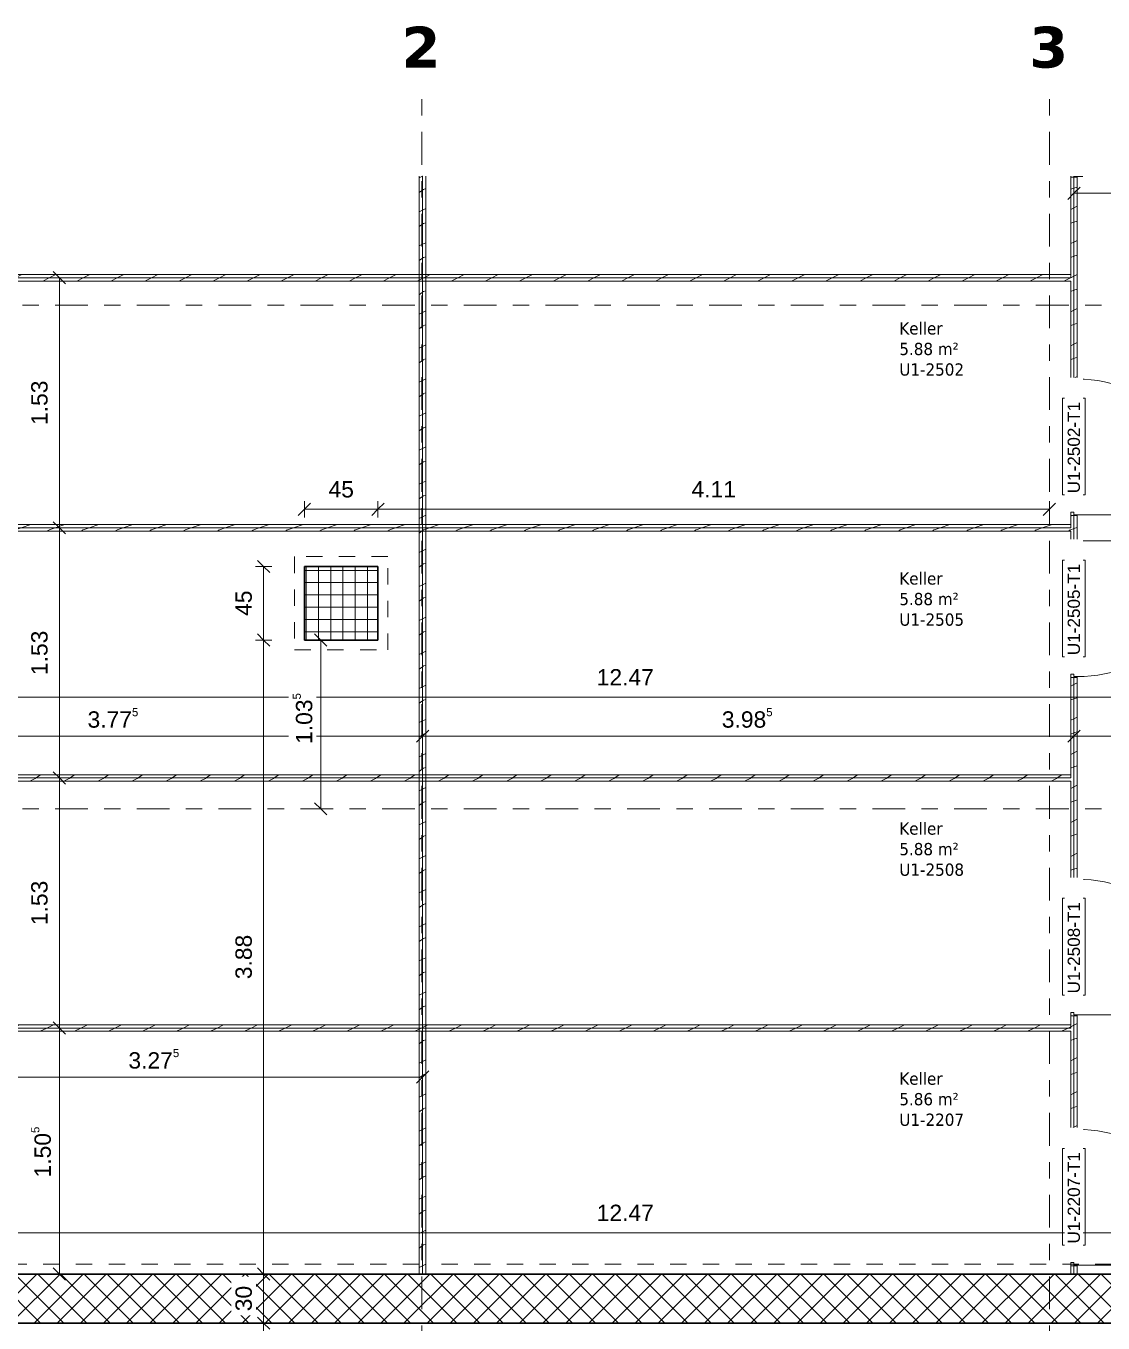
# Model space of a CAD drawing. Header units: metres. Extents: x -35.6 to 33, y -21.5 to 5.9.
# Drawn here: x -29.84 to -23.25, y -2.35 to 5.58 of the extents above; entities that cross this region are included whole.
import ezdxf

# ---------------------------------------------------------------- set-up
doc = ezdxf.new("R2010")
doc.units = ezdxf.units.M
doc.linetypes.add('_Rasterlinie_', pattern=[0.375, 0.2, -0.05, 0.075, -0.05])
doc.linetypes.add('Strichpunkt - Fein', pattern=[0.2, 0.1, -0.05, 0, -0.05])
for name, color, linetype, lineweight in [('A-____-____-DIMS', 7, 'Continuous', 5), ('A-____-____-DIMS-50', 7, 'Continuous', 5), ('A-AREA-____-IDEN', 7, 'Continuous', 5), ('A-DOOR-____-IDEN', 7, 'Continuous', 5), ('A-DOOR-____-OTLN', 7, 'Continuous', 9), ('A-DOOR-FRAM-MCUT', 7, 'Continuous', 9), ('A-DOOR-OPNG-OTLN', 7, 'Continuous', 9), ('A-FLOR-____-OVHD', 7, 'Strichpunkt - Fein', 9), ('A-WALL-____-MCUT', 7, 'Continuous', 35), ('A-WALL-____-PATT', 7, 'Continuous', 35), ('A-WALL-FNSH-MCUT', 7, 'Continuous', 35), ('S-COLS-____-MCUT', 7, 'Continuous', 35), ('S-COLS-____-OTLN', 7, 'Continuous', 9), ('S-GRID-____-OTLN', 7, 'Continuous', 5)]:
    doc.layers.add(name, color=color, linetype=linetype, lineweight=lineweight)
doc.layers.add('S-GRID-____-IDEN', color=7, linetype='Continuous', lineweight=9, true_color=0x5555aa)
doc.styles.add('Arial', font='arial.ttf', dxfattribs={"height": 0.1})
doc.styles.add('Arial_1', font='arial.ttf', dxfattribs={"height": 0.075})
doc.styles.add('Verdana_2', font='verdana.ttf', dxfattribs={"width": 0.9, "height": 0.075})
doc.styles.add('Verdana_B', font='verdana.ttf', dxfattribs={"height": 0.25})
doc.dimstyles.new('Arial_2_00mm_fein_1', dxfattribs={"dimscale": 0.3048, "dimtxt": 0.102026, "dimasz": 0.246063, "dimexe": 0.164042, "dimexo": 0.0625, "dimgap": 0.123031, "dimtad": 1, "dimrnd": 0.005, "dimzin": 0, "dimdsep": 46, "dimtxsty": 'Arial', "dimblk1": 'OBLIQUE', "dimblk2": 'OBLIQUE', "dimsah": 1, "dimcen": 0.09, "dimazin": 0, "dimtfac": 1, "dimtdec": 4, "dimtix": 1, "dimtmove": 0, "dimatfit": 3, "dimfxl": 0.164042, "dimfxlon": 1, "dimtvp": 1, "dimtfill": 1, "dimtolj": 1, "dimtzin": 0, "dimarcsym": 2})
doc.dimstyles.new('SUB_Rohbau_fein', dxfattribs={"dimscale": 0.3048, "dimtxt": 0.102026, "dimasz": 0.246063, "dimexe": 0.164042, "dimexo": 0.0625, "dimgap": 0.123031, "dimtad": 1, "dimdec": 1, "dimlfac": 100, "dimrnd": 0.5, "dimdsep": 46, "dimtxsty": 'Arial', "dimblk1": 'OBLIQUE', "dimblk2": 'OBLIQUE', "dimsah": 1, "dimcen": 0.09, "dimazin": 0, "dimtfac": 1, "dimtdec": 4, "dimtix": 1, "dimtmove": 0, "dimatfit": 3, "dimfxl": 0.164042, "dimfxlon": 1, "dimtvp": 1, "dimtfill": 1, "dimtolj": 1, "dimtzin": 0, "dimarcsym": 2})
doc.dimstyles.new('SUB_Rohbau_fein_1', dxfattribs={"dimscale": 0.3048, "dimtxt": 0.102026, "dimasz": 0.246063, "dimexe": 0.164042, "dimexo": 0.0625, "dimgap": 0.123031, "dimtad": 1, "dimrnd": 0.005, "dimzin": 0, "dimdsep": 46, "dimtxsty": 'Arial', "dimblk1": 'OBLIQUE', "dimblk2": 'OBLIQUE', "dimsah": 1, "dimcen": 0.09, "dimazin": 0, "dimtfac": 1, "dimtdec": 4, "dimtix": 1, "dimtmove": 0, "dimatfit": 3, "dimfxl": 0.164042, "dimfxlon": 1, "dimtvp": 1, "dimtfill": 1, "dimtolj": 1, "dimtzin": 0, "dimarcsym": 2})
doc.dimstyles.new('SUB_Rohbau_fein_2', dxfattribs={"dimscale": 0.3048, "dimtxt": 0.102026, "dimasz": 0.246063, "dimexe": 0.164042, "dimexo": 0.0625, "dimgap": 0.123031, "dimtad": 1, "dimrnd": 0.005, "dimzin": 0, "dimdsep": 46, "dimtxsty": 'Arial', "dimblk1": 'OBLIQUE', "dimblk2": 'OBLIQUE', "dimsah": 1, "dimcen": 0.09, "dimazin": 0, "dimtfac": 1, "dimtdec": 4, "dimtix": 1, "dimtmove": 2, "dimatfit": 3, "dimfxl": 0.164042, "dimfxlon": 1, "dimtvp": 1, "dimtfill": 1, "dimtolj": 1, "dimtzin": 0, "dimarcsym": 2})
pattern_1 = [(216.87, (0.0833, 0.20825), (0.624749256, 0.416501116), [0.10412, -0.93712]), (206.565, (0.20825, 0.14578), (-0.20825414, -0.2082493), [0.23283, -0.23283]), (198.435, (0.20825, 0.04165), (-0.41650024, -0.20824584), [0.13171, -0.52684])]

# ---------------------------------------------------------------- blocks, each defined once
blk = doc.blocks.new('TU DF 1 - Rahmenstock - stumpf einschlagend - 800x1900 Kellerabteil-V14--01_UG_OK_FFB_AF_ru')
at = {"layer": 'A-DOOR-FRAM-MCUT', "color": 253, "true_color": 0x999999}
for p, q in [((-0.42, 0.02), (-0.4128, 0.02)), ((-0.42, -0.02), (-0.42, 0.02)), ((-0.415, -0.02), (-0.42, -0.02)), ((-0.415, 0), (-0.415, -0.02)), ((-0.4128, 0), (-0.415, 0))]:
    blk.add_line(p, q, dxfattribs=at)
at = {"layer": 'A-DOOR-OPNG-OTLN', "color": 253, "true_color": 0x999999}
blk.add_arc((0.415, -0.02), 0.83, 180, 182.34577, dxfattribs=at)
blk = doc.blocks.new('TU DF 1 - Rahmenstock - stumpf einschlagend - 800x1900 Kellerabteil-V15--01_UG_OK_FFB_AF_ru')
at = {"layer": 'A-DOOR-FRAM-MCUT', "color": 253, "true_color": 0x999999}
for p, q in [((-0.415, 0.02), (-0.42, 0.02)), ((-0.42, 0.02), (-0.42, -0.02)), ((-0.415, 0), (-0.415, 0.02)), ((-0.4, 0), (-0.415, 0)), ((-0.4, -0.02), (-0.4, 0)), ((0.415, 0), (0.4, 0)), ((0.4, 0), (0.4, -0.02)), ((0.42, 0.02), (0.415, 0.02)), ((0.415, 0.02), (0.415, 0)), ((0.42, -0.02), (0.42, 0.02)), ((-0.42, -0.02), (-0.4, -0.02)), ((0.4, -0.02), (0.42, -0.02))]:
    blk.add_line(p, q, dxfattribs=at)
at = {"layer": 'A-DOOR-OPNG-OTLN', "color": 253, "true_color": 0x999999}
blk.add_line((0.415, 0.02), (0.415, 0.85), dxfattribs=at)
blk.add_arc((0.415, 0.02), 0.83, 90, 180, dxfattribs=at)
blk = doc.blocks.new('TU DF 1 - Rahmenstock - stumpf einschlagend - 800x1900 Kellerabteil-V16--01_UG_OK_FFB_AF_ru')
at = {"layer": 'A-DOOR-FRAM-MCUT', "color": 253, "true_color": 0x999999}
for p, q in [((-0.42, 0.02), (-0.4, 0.02)), ((-0.42, -0.02), (-0.42, 0.02)), ((-0.4, 0.02), (-0.4, 0)), ((0.4, 0.02), (0.42, 0.02)), ((0.4, 0), (0.4, 0.02)), ((0.42, 0.02), (0.42, -0.02)), ((-0.415, -0.02), (-0.42, -0.02)), ((-0.415, 0), (-0.415, -0.02)), ((-0.4, 0), (-0.415, 0)), ((0.415, 0), (0.4, 0)), ((0.415, -0.02), (0.415, 0)), ((0.42, -0.02), (0.415, -0.02))]:
    blk.add_line(p, q, dxfattribs=at)
at = {"layer": 'A-DOOR-OPNG-OTLN', "color": 253, "true_color": 0x999999}
blk.add_line((0.415, -0.02), (0.415, -0.85), dxfattribs=at)
blk.add_arc((0.415, -0.02), 0.83, 180, 270, dxfattribs=at)
blk = doc.blocks.new('DIMBLOCK35--01_UG_OK_FFB_AF_ru')
at = {"layer": 'A-____-____-DIMS-50'}
for p, q in [((-32.408, -1.8015), (-32.4455, -1.839)), ((-32.408, -1.8015), (-32.408, -1.7515)), ((-32.408, -1.8015), (-32.3705, -1.764)), ((-32.408, -1.8015), (-19.938, -1.8015)), ((-32.408, -1.8015), (-32.408, -1.8515)), ((-19.938, -1.8015), (-19.9755, -1.839)), ((-19.938, -1.8015), (-19.938, -1.7515)), ((-19.938, -1.8015), (-19.9005, -1.764)), ((-19.938, -1.8015), (-19.938, -1.8515))]:
    blk.add_line(p, q, dxfattribs=at)
at = {"layer": 'A-____-____-DIMS-50', "color": 0, "insert": (-26.3475, -1.6294), "char_height": 0.1, "width": 0.418697, "attachment_point": 1, "line_spacing_factor": 0.941778, "style": 'Arial', "bg_fill": 3, "box_fill_scale": 1.25, "bg_fill_color": 256, "bg_fill_true_color": 13158600, "bg_fill_transparency": 0}
blk.add_mtext('12.47', dxfattribs=at)
blk = doc.blocks.new('_Oblique')
at = {"color": 0, "linetype": 'ByBlock', "lineweight": -2}
blk.add_line((-0.5, -0.5), (0.5, 0.5), dxfattribs=at)
blk = doc.blocks.new('DIMBLOCK90--01_UG_OK_FFB_AF_ru')
at = {"layer": 'A-____-____-DIMS-50'}
for p, q in [((-28.3855, 2.2741), (-28.423, 2.3116)), ((-28.3855, 2.2741), (-28.4355, 2.2741)), ((-28.3855, 2.2741), (-28.3855, 1.8241)), ((-28.3855, 2.2741), (-28.348, 2.2366)), ((-28.3855, 2.2741), (-28.3355, 2.2741)), ((-28.3855, 1.8241), (-28.423, 1.8616)), ((-28.3855, 1.8241), (-28.4355, 1.8241)), ((-28.3855, 1.8241), (-28.348, 1.7866)), ((-28.3855, 1.8241), (-28.3355, 1.8241))]:
    blk.add_line(p, q, dxfattribs=at)
at = {"layer": 'A-____-____-DIMS-50', "color": 0, "insert": (-28.5575, 1.9715), "char_height": 0.1, "width": 0.186088, "attachment_point": 1, "rotation": 90, "line_spacing_factor": 0.941778, "style": 'Arial', "bg_fill": 3, "box_fill_scale": 1.25, "bg_fill_color": 256, "bg_fill_true_color": 13158600, "bg_fill_transparency": 0}
blk.add_mtext('45', dxfattribs=at)
blk = doc.blocks.new('DIMBLOCK91--01_UG_OK_FFB_AF_ru')
at = {"layer": 'A-____-____-DIMS-50'}
for p, q in [((-28.3855, 1.8241), (-28.423, 1.8616)), ((-28.3855, 1.8241), (-28.4355, 1.8241)), ((-28.3855, 1.8241), (-28.3855, -2.0534)), ((-28.3855, 1.8241), (-28.348, 1.7866)), ((-28.3855, 1.8241), (-28.3355, 1.8241)), ((-28.3855, -2.0534), (-28.4355, -2.0534)), ((-28.3855, -2.0534), (-28.423, -2.0159)), ((-28.3855, -2.0534), (-28.348, -2.0909)), ((-28.3855, -2.0534), (-28.3355, -2.0534))]:
    blk.add_line(p, q, dxfattribs=at)
at = {"layer": 'A-____-____-DIMS-50', "color": 0, "insert": (-28.5575, -0.2504), "char_height": 0.1, "width": 0.325653, "attachment_point": 1, "rotation": 90, "line_spacing_factor": 0.941778, "style": 'Arial', "bg_fill": 3, "box_fill_scale": 1.25, "bg_fill_color": 256, "bg_fill_true_color": 13158600, "bg_fill_transparency": 0}
blk.add_mtext('3.88', dxfattribs=at)
blk = doc.blocks.new('DIMBLOCK92--01_UG_OK_FFB_AF_ru')
at = {"layer": 'A-____-____-DIMS-50'}
for p, q in [((-28.3855, -2.0534), (-28.4355, -2.0534)), ((-28.3855, -2.0534), (-28.423, -2.0159)), ((-28.3855, -2.0534), (-28.3855, -2.354)), ((-28.3855, -2.0534), (-28.348, -2.0909)), ((-28.3855, -2.0534), (-28.3355, -2.0534)), ((-28.3855, -2.354), (-28.4355, -2.354)), ((-28.3855, -2.354), (-28.423, -2.3165)), ((-28.3855, -2.354), (-28.348, -2.3915)), ((-28.3855, -2.354), (-28.3355, -2.354))]:
    blk.add_line(p, q, dxfattribs=at)
at = {"layer": 'A-____-____-DIMS-50', "color": 0, "insert": (-28.5575, -2.2813), "char_height": 0.1, "width": 0.186088, "attachment_point": 1, "rotation": 90, "line_spacing_factor": 0.941778, "style": 'Arial', "bg_fill": 3, "box_fill_scale": 1.25, "bg_fill_color": 256, "bg_fill_true_color": 13158600, "bg_fill_transparency": 0}
blk.add_mtext('30', dxfattribs=at)
blk = doc.blocks.new('DIMBLOCK93--01_UG_OK_FFB_AF_ru')
at = {"layer": 'A-____-____-DIMS-50'}
for p, q in [((-32.408, 1.4742), (-32.408, 1.5242)), ((-32.408, 1.4742), (-32.3705, 1.5117)), ((-19.938, 1.4742), (-19.938, 1.5242)), ((-19.938, 1.4742), (-19.9005, 1.5117)), ((-32.408, 1.4742), (-32.4455, 1.4367)), ((-32.408, 1.4742), (-19.938, 1.4742)), ((-32.408, 1.4742), (-32.408, 1.4242)), ((-19.938, 1.4742), (-19.9755, 1.4367)), ((-19.938, 1.4742), (-19.938, 1.4242))]:
    blk.add_line(p, q, dxfattribs=at)
at = {"layer": 'A-____-____-DIMS-50', "color": 0, "insert": (-26.3475, 1.6463), "char_height": 0.1, "width": 0.418697, "attachment_point": 1, "line_spacing_factor": 0.941778, "style": 'Arial', "bg_fill": 3, "box_fill_scale": 1.25, "bg_fill_color": 256, "bg_fill_true_color": 13158600, "bg_fill_transparency": 0}
blk.add_mtext('12.47', dxfattribs=at)
blk = doc.blocks.new('DIMBLOCK298--01_UG_OK_FFB_AF_ru')
at = {"layer": 'A-____-____-DIMS-50'}
for p, q in [((-28.3855, -2.354), (-28.4355, -2.354)), ((-28.3855, -2.354), (-28.423, -2.3165)), ((-28.3855, -2.354), (-28.3855, -7.353)), ((-28.3855, -2.354), (-28.348, -2.3915)), ((-28.3855, -2.354), (-28.3355, -2.354)), ((-28.3855, -7.353), (-28.4355, -7.353)), ((-28.3855, -7.353), (-28.423, -7.3155)), ((-28.3855, -7.353), (-28.348, -7.3905)), ((-28.3855, -7.353), (-28.3355, -7.353))]:
    blk.add_line(p, q, dxfattribs=at)
at = {"layer": 'A-____-____-DIMS-50', "color": 0, "insert": (-28.5575, -4.9892), "char_height": 0.1, "width": 0.325653, "attachment_point": 1, "rotation": 90, "line_spacing_factor": 0.941778, "style": 'Arial', "bg_fill": 3, "box_fill_scale": 1.25, "bg_fill_color": 256, "bg_fill_true_color": 13158600, "bg_fill_transparency": 0}
blk.add_mtext('5.00', dxfattribs=at)
blk = doc.blocks.new('DIMBLOCK315--01_UG_OK_FFB_AF_ru')
at = {"layer": 'A-____-____-DIMS-50'}
for p, q in [((-29.6347, 4.0397), (-29.6722, 4.0772)), ((-29.6347, 4.0397), (-29.6847, 4.0397)), ((-29.6347, 4.0397), (-29.6347, 2.5102)), ((-29.6347, 4.0397), (-29.5972, 4.0022)), ((-29.6347, 4.0397), (-29.5847, 4.0397)), ((-29.6347, 2.5102), (-29.6722, 2.5477)), ((-29.6347, 2.5102), (-29.6847, 2.5102)), ((-29.6347, 2.5102), (-29.5972, 2.4727)), ((-29.6347, 2.5102), (-29.5847, 2.5102))]:
    blk.add_line(p, q, dxfattribs=at)
at = {"layer": 'A-____-____-DIMS-50', "color": 0, "insert": (-29.8068, 3.1393), "char_height": 0.1, "width": 0.325653, "attachment_point": 1, "rotation": 90, "line_spacing_factor": 0.941778, "style": 'Arial', "bg_fill": 3, "box_fill_scale": 1.25, "bg_fill_color": 256, "bg_fill_true_color": 13158600, "bg_fill_transparency": 0}
blk.add_mtext('1.53', dxfattribs=at)
blk = doc.blocks.new('DIMBLOCK316--01_UG_OK_FFB_AF_ru')
at = {"layer": 'A-____-____-DIMS-50'}
for p, q in [((-29.6347, 2.5102), (-29.6722, 2.5477)), ((-29.6347, 2.5102), (-29.6847, 2.5102)), ((-29.6347, 2.5102), (-29.6347, 0.9806)), ((-29.6347, 2.5102), (-29.5972, 2.4727)), ((-29.6347, 2.5102), (-29.5847, 2.5102)), ((-29.6347, 0.9806), (-29.6847, 0.9806)), ((-29.6347, 0.9806), (-29.6722, 1.0181)), ((-29.6347, 0.9806), (-29.5972, 0.9431)), ((-29.6347, 0.9806), (-29.5847, 0.9806))]:
    blk.add_line(p, q, dxfattribs=at)
at = {"layer": 'A-____-____-DIMS-50', "color": 0, "insert": (-29.8068, 1.6097), "char_height": 0.1, "width": 0.325653, "attachment_point": 1, "rotation": 90, "line_spacing_factor": 0.941778, "style": 'Arial', "bg_fill": 3, "box_fill_scale": 1.25, "bg_fill_color": 256, "bg_fill_true_color": 13158600, "bg_fill_transparency": 0}
blk.add_mtext('1.53', dxfattribs=at)
blk = doc.blocks.new('DIMBLOCK317--01_UG_OK_FFB_AF_ru')
at = {"layer": 'A-____-____-DIMS-50'}
for p, q in [((-29.6347, 0.9806), (-29.6847, 0.9806)), ((-29.6347, 0.9806), (-29.6722, 1.0181)), ((-29.6347, 0.9806), (-29.6347, -0.5489)), ((-29.6347, 0.9806), (-29.5972, 0.9431)), ((-29.6347, 0.9806), (-29.5847, 0.9806)), ((-29.6347, -0.5489), (-29.6847, -0.5489)), ((-29.6347, -0.5489), (-29.6722, -0.5114)), ((-29.6347, -0.5489), (-29.5972, -0.5864)), ((-29.6347, -0.5489), (-29.5847, -0.5489))]:
    blk.add_line(p, q, dxfattribs=at)
at = {"layer": 'A-____-____-DIMS-50', "color": 0, "insert": (-29.8068, 0.0802), "char_height": 0.1, "width": 0.325653, "attachment_point": 1, "rotation": 90, "line_spacing_factor": 0.941778, "style": 'Arial', "bg_fill": 3, "box_fill_scale": 1.25, "bg_fill_color": 256, "bg_fill_true_color": 13158600, "bg_fill_transparency": 0}
blk.add_mtext('1.53', dxfattribs=at)
blk = doc.blocks.new('DIMBLOCK318--01_UG_OK_FFB_AF_ru')
at = {"layer": 'A-____-____-DIMS-50'}
for p, q in [((-29.6347, -0.5489), (-29.6847, -0.5489)), ((-29.6347, -0.5489), (-29.6722, -0.5114)), ((-29.6347, -0.5489), (-29.6347, -2.0534)), ((-29.6347, -0.5489), (-29.5972, -0.5864)), ((-29.6347, -0.5489), (-29.5847, -0.5489)), ((-29.6347, -2.0534), (-29.6847, -2.0534)), ((-29.6347, -2.0534), (-29.6722, -2.0159)), ((-29.6347, -2.0534), (-29.5972, -2.0909)), ((-29.6347, -2.0534), (-29.5847, -2.0534))]:
    blk.add_line(p, q, dxfattribs=at)
at = {"layer": 'A-____-____-DIMS-50', "color": 0, "insert": (-29.8068, -1.4629), "char_height": 0.1, "width": 0.388091, "attachment_point": 1, "rotation": 90, "line_spacing_factor": 0.941778, "style": 'Arial', "bg_fill": 3, "box_fill_scale": 1.25, "bg_fill_color": 256, "bg_fill_true_color": 13158600, "bg_fill_transparency": 0}
blk.add_mtext('1.50\\A2\\H0.5x;\\S5^  ;\\H2x;', dxfattribs=at)
blk = doc.blocks.new('DIMBLOCK323--01_UG_OK_FFB_AF_ru')
at = {"layer": 'A-____-____-DIMS-50'}
for p, q in [((-31.188, 1.2361), (-31.188, 1.2861)), ((-31.188, 1.2361), (-31.1505, 1.2736)), ((-27.413, 1.2361), (-27.413, 1.2861)), ((-27.413, 1.2361), (-27.3755, 1.2736)), ((-31.188, 1.2361), (-31.2255, 1.1986)), ((-31.188, 1.2361), (-27.413, 1.2361)), ((-31.188, 1.2361), (-31.188, 1.1861)), ((-27.413, 1.2361), (-27.4505, 1.1986)), ((-27.413, 1.2361), (-27.413, 1.1861))]:
    blk.add_line(p, q, dxfattribs=at)
at = {"layer": 'A-____-____-DIMS-50', "color": 0, "insert": (-29.4622, 1.4081), "char_height": 0.1, "width": 0.388091, "attachment_point": 1, "line_spacing_factor": 0.941778, "style": 'Arial', "bg_fill": 3, "box_fill_scale": 1.25, "bg_fill_color": 256, "bg_fill_true_color": 13158600, "bg_fill_transparency": 0}
blk.add_mtext('3.77\\A2\\H0.5x;\\S5^  ;\\H2x;', dxfattribs=at)
blk = doc.blocks.new('DIMBLOCK324--01_UG_OK_FFB_AF_ru')
at = {"layer": 'A-____-____-DIMS-50'}
for p, q in [((-27.413, 1.2361), (-27.413, 1.2861)), ((-27.413, 1.2361), (-27.3755, 1.2736)), ((-23.428, 1.2361), (-23.428, 1.2861)), ((-23.428, 1.2361), (-23.3905, 1.2736)), ((-27.413, 1.2361), (-27.4505, 1.1986)), ((-27.413, 1.2361), (-23.428, 1.2361)), ((-27.413, 1.2361), (-27.413, 1.1861)), ((-23.428, 1.2361), (-23.4655, 1.1986)), ((-23.428, 1.2361), (-23.428, 1.1861))]:
    blk.add_line(p, q, dxfattribs=at)
at = {"layer": 'A-____-____-DIMS-50', "color": 0, "insert": (-25.5822, 1.4081), "char_height": 0.1, "width": 0.388091, "attachment_point": 1, "line_spacing_factor": 0.941778, "style": 'Arial', "bg_fill": 3, "box_fill_scale": 1.25, "bg_fill_color": 256, "bg_fill_true_color": 13158600, "bg_fill_transparency": 0}
blk.add_mtext('3.98\\A2\\H0.5x;\\S5^  ;\\H2x;', dxfattribs=at)
blk = doc.blocks.new('DIMBLOCK325--01_UG_OK_FFB_AF_ru')
at = {"layer": 'A-____-____-DIMS-50'}
for p, q in [((-23.428, 1.2361), (-23.428, 1.2861)), ((-23.428, 1.2361), (-23.3905, 1.2736)), ((-22.188, 1.2361), (-22.188, 1.2861)), ((-22.188, 1.2361), (-22.1505, 1.2736)), ((-23.428, 1.2361), (-23.4655, 1.1986)), ((-23.428, 1.2361), (-22.188, 1.2361)), ((-23.428, 1.2361), (-23.428, 1.1861)), ((-22.188, 1.2361), (-22.2255, 1.1986)), ((-22.188, 1.2361), (-22.188, 1.1861))]:
    blk.add_line(p, q, dxfattribs=at)
at = {"layer": 'A-____-____-DIMS-50', "color": 0, "insert": (-22.9437, 1.4081), "char_height": 0.1, "width": 0.325653, "attachment_point": 1, "line_spacing_factor": 0.941778, "style": 'Arial', "bg_fill": 3, "box_fill_scale": 1.25, "bg_fill_color": 256, "bg_fill_true_color": 13158600, "bg_fill_transparency": 0}
blk.add_mtext('1.24', dxfattribs=at)
blk = doc.blocks.new('DIMBLOCK329--01_UG_OK_FFB_AF_ru')
at = {"layer": 'A-____-____-DIMS-50'}
for p, q in [((-30.688, -0.8489), (-30.7255, -0.8864)), ((-30.688, -0.8489), (-30.688, -0.7989)), ((-30.688, -0.8489), (-30.6505, -0.8114)), ((-30.688, -0.8489), (-27.413, -0.8489)), ((-30.688, -0.8489), (-30.688, -0.8989)), ((-27.413, -0.8489), (-27.4505, -0.8864)), ((-27.413, -0.8489), (-27.413, -0.7989)), ((-27.413, -0.8489), (-27.3755, -0.8114)), ((-27.413, -0.8489), (-27.413, -0.8989))]:
    blk.add_line(p, q, dxfattribs=at)
at = {"layer": 'A-____-____-DIMS-50', "color": 0, "insert": (-29.2122, -0.6769), "char_height": 0.1, "width": 0.388091, "attachment_point": 1, "line_spacing_factor": 0.941778, "style": 'Arial', "bg_fill": 3, "box_fill_scale": 1.25, "bg_fill_color": 256, "bg_fill_true_color": 13158600, "bg_fill_transparency": 0}
blk.add_mtext('3.27\\A2\\H0.5x;\\S5^  ;\\H2x;', dxfattribs=at)
blk = doc.blocks.new('DIMBLOCK330--01_UG_OK_FFB_AF_ru')
at = {"layer": 'A-____-____-DIMS-50'}
for p, q in [((-23.428, 4.5566), (-23.428, 4.6066)), ((-19.938, 4.5566), (-19.938, 4.6066)), ((-23.428, 4.5566), (-23.4655, 4.5191)), ((-23.428, 4.5566), (-23.3905, 4.5941)), ((-23.428, 4.5566), (-19.938, 4.5566)), ((-23.428, 4.5566), (-23.428, 4.5066)), ((-19.938, 4.5566), (-19.9755, 4.5191)), ((-19.938, 4.5566), (-19.9005, 4.5941)), ((-19.938, 4.5566), (-19.938, 4.5066))]:
    blk.add_line(p, q, dxfattribs=at)
at = {"layer": 'A-____-____-DIMS-50', "color": 0, "insert": (-21.8187, 4.7286), "char_height": 0.1, "width": 0.325653, "attachment_point": 1, "line_spacing_factor": 0.941778, "style": 'Arial', "bg_fill": 3, "box_fill_scale": 1.25, "bg_fill_color": 256, "bg_fill_true_color": 13158600, "bg_fill_transparency": 0}
blk.add_mtext('3.49', dxfattribs=at)
blk = doc.blocks.new('DIMBLOCK414--01_UG_OK_FFB_AF_ru')
at = {"layer": 'A-____-____-DIMS-50'}
for p, q in [((-28.1355, 2.6241), (-28.173, 2.5866)), ((-28.1355, 2.6241), (-28.1355, 2.6741)), ((-28.1355, 2.6241), (-28.098, 2.6616)), ((-28.1355, 2.6241), (-27.6855, 2.6241)), ((-28.1355, 2.6241), (-28.1355, 2.5741)), ((-27.6855, 2.6241), (-27.723, 2.5866)), ((-27.6855, 2.6241), (-27.6855, 2.6741)), ((-27.6855, 2.6241), (-27.648, 2.6616)), ((-27.6855, 2.6241), (-27.6855, 2.5741))]:
    blk.add_line(p, q, dxfattribs=at)
at = {"layer": 'A-____-____-DIMS-50', "color": 0, "insert": (-27.9881, 2.7961), "char_height": 0.1, "width": 0.186088, "attachment_point": 1, "line_spacing_factor": 0.941778, "style": 'Arial', "bg_fill": 3, "box_fill_scale": 1.25, "bg_fill_color": 256, "bg_fill_true_color": 13158600, "bg_fill_transparency": 0}
blk.add_mtext('45', dxfattribs=at)
blk = doc.blocks.new('DIMBLOCK415--01_UG_OK_FFB_AF_ru')
at = {"layer": 'A-____-____-DIMS-50'}
for p, q in [((-27.6855, 2.6241), (-27.723, 2.5866)), ((-27.6855, 2.6241), (-27.6855, 2.6741)), ((-27.6855, 2.6241), (-27.648, 2.6616)), ((-27.6855, 2.6241), (-23.578, 2.6241)), ((-27.6855, 2.6241), (-27.6855, 2.5741)), ((-23.578, 2.6241), (-23.6155, 2.5866)), ((-23.578, 2.6241), (-23.578, 2.6741)), ((-23.578, 2.6241), (-23.5405, 2.6616)), ((-23.578, 2.6241), (-23.578, 2.5741))]:
    blk.add_line(p, q, dxfattribs=at)
at = {"layer": 'A-____-____-DIMS-50', "color": 0, "insert": (-25.7675, 2.7961), "char_height": 0.1, "width": 0.325653, "attachment_point": 1, "line_spacing_factor": 0.941778, "style": 'Arial', "bg_fill": 3, "box_fill_scale": 1.25, "bg_fill_color": 256, "bg_fill_true_color": 13158600, "bg_fill_transparency": 0}
blk.add_mtext('4.11', dxfattribs=at)
blk = doc.blocks.new('DIMBLOCK416--01_UG_OK_FFB_AF_ru')
at = {"layer": 'A-____-____-DIMS-50'}
for p, q in [((-28.0355, 1.8241), (-28.073, 1.8616)), ((-28.0355, 1.8241), (-28.0855, 1.8241)), ((-28.0355, 1.8241), (-28.0355, 0.7916)), ((-28.0355, 1.8241), (-27.998, 1.7866)), ((-28.0355, 1.8241), (-27.9855, 1.8241)), ((-28.0355, 0.7916), (-28.073, 0.8291)), ((-28.0355, 0.7916), (-28.0855, 0.7916)), ((-28.0355, 0.7916), (-27.998, 0.7541)), ((-28.0355, 0.7916), (-27.9855, 0.7916))]:
    blk.add_line(p, q, dxfattribs=at)
at = {"layer": 'A-____-____-DIMS-50', "color": 0, "insert": (-28.2075, 1.1887), "char_height": 0.1, "width": 0.388091, "attachment_point": 1, "rotation": 90, "line_spacing_factor": 0.941778, "style": 'Arial', "bg_fill": 3, "box_fill_scale": 1.25, "bg_fill_color": 256, "bg_fill_true_color": 13158600, "bg_fill_transparency": 0}
blk.add_mtext('1.03\\A2\\H0.5x;\\S5^  ;\\H2x;', dxfattribs=at)

msp = doc.modelspace()

# ---------------------------------------------------------------- hatches: boundary and pattern name
at = {"layer": 'A-WALL-____-PATT', "lineweight": 9, "true_color": 0xc3b7ad}
h = msp.add_hatch(dxfattribs=at)
h.set_pattern_fill('FP_5', color=9, style=0, pattern_type=2)
h.set_pattern_definition(pattern_1)
h.paths.add_polyline_path([(-27.433, -2.0534), (-27.413, -2.0534), (-27.413, 4.6615), (-27.433, 4.6615), (-27.433, -1.8387)])
h = msp.add_hatch(dxfattribs=at)
h.set_pattern_fill('FP_5', color=9, style=0, pattern_type=2)
h.set_pattern_definition(pattern_1)
h.paths.add_polyline_path([(-27.393, -2.0534), (-27.393, 4.6615), (-27.413, 4.6615), (-27.413, -2.0534)])
h = msp.add_hatch(dxfattribs=at)
h.set_pattern_fill('FP_5', color=9, style=0, pattern_type=2)
h.set_pattern_definition(pattern_1)
h.paths.add_polyline_path([(-23.448, -2.0534), (-23.428, -2.0534), (-23.428, -2.0034), (-23.448, -2.0034), (-23.448, -2.0519)])
h.paths.add_polyline_path([(-23.428, -1.1634), (-23.428, -0.4739), (-23.448, -0.4739), (-23.448, -1.1634)])
h.paths.add_polyline_path([(-23.448, 0.3661), (-23.428, 0.3661), (-23.428, 1.5952), (-23.448, 1.5952), (-23.448, 0.9606)])
h.paths.add_polyline_path([(-23.448, 2.4352), (-23.428, 2.4352), (-23.428, 2.5852), (-23.448, 2.5852), (-23.448, 2.4902)])
h.paths.add_polyline_path([(-23.448, 3.4252), (-23.428, 3.4252), (-23.428, 4.6543), (-23.448, 4.6543), (-23.448, 4.0197)])
h = msp.add_hatch(dxfattribs=at)
h.set_pattern_fill('FP_5', color=9, style=0, pattern_type=2)
h.set_pattern_definition(pattern_1)
h.paths.add_polyline_path([(-23.428, -2.0534), (-23.408, -2.0534), (-23.408, -2.0034), (-23.428, -2.0034)])
h.paths.add_polyline_path([(-23.408, -1.1634), (-23.408, -0.4739), (-23.428, -0.4739), (-23.428, -1.1634)])
h.paths.add_polyline_path([(-23.428, 0.3661), (-23.408, 0.3661), (-23.408, 1.5952), (-23.428, 1.5952), (-23.428, 0.9606)])
h.paths.add_polyline_path([(-23.408, 2.4352), (-23.408, 2.5852), (-23.428, 2.5852), (-23.428, 2.4352)])
h.paths.add_polyline_path([(-23.428, 3.4252), (-23.408, 3.4252), (-23.408, 4.6543), (-23.428, 4.6543), (-23.428, 4.0197)])
h = msp.add_hatch(dxfattribs=at)
h.set_pattern_fill('FP_5', color=9, style=0, pattern_type=2)
h.set_pattern_definition(pattern_1)
h.paths.add_polyline_path([(-28.1355, 4.0397), (-27.433, 4.0397), (-27.433, 4.0597), (-30.923, 4.0597), (-30.923, 4.0397), (-29.5496, 4.0397)])
h.paths.add_polyline_path([(-23.448, 4.0397), (-23.448, 4.0597), (-27.393, 4.0597), (-27.393, 4.0397), (-25.3902, 4.0397)])
h = msp.add_hatch(dxfattribs=at)
h.set_pattern_fill('FP_5', color=9, style=0, pattern_type=2)
h.set_pattern_definition(pattern_1)
h.paths.add_polyline_path([(-28.1355, 4.0197), (-27.433, 4.0197), (-27.433, 4.0397), (-30.923, 4.0397), (-30.923, 4.0197), (-29.5496, 4.0197)])
h.paths.add_polyline_path([(-23.448, 4.0197), (-23.448, 4.0397), (-27.393, 4.0397), (-27.393, 4.0197), (-25.3902, 4.0197)])
h = msp.add_hatch(dxfattribs=at)
h.set_pattern_fill('FP_5', color=9, style=0, pattern_type=2)
h.set_pattern_definition(pattern_1)
h.paths.add_polyline_path([(-27.393, 2.5102), (-23.448, 2.5102), (-23.448, 2.5302), (-27.393, 2.5302)])
h.paths.add_polyline_path([(-29.5496, 2.5102), (-27.433, 2.5102), (-27.433, 2.5302), (-31.168, 2.5302), (-31.168, 2.5102)])
h = msp.add_hatch(dxfattribs=at)
h.set_pattern_fill('FP_5', color=9, style=0, pattern_type=2)
h.set_pattern_definition(pattern_1)
h.paths.add_polyline_path([(-25.3902, 2.4902), (-23.448, 2.4902), (-23.448, 2.5102), (-27.393, 2.5102), (-27.393, 2.4902)])
h.paths.add_polyline_path([(-31.168, 2.4902), (-27.433, 2.4902), (-27.433, 2.5102), (-31.168, 2.5102)])
h = msp.add_hatch(dxfattribs=at)
h.set_pattern_fill('FP_5', color=9, style=0, pattern_type=2)
h.set_pattern_definition(pattern_1)
h.paths.add_polyline_path([(-28.1355, 0.9806), (-27.433, 0.9806), (-27.433, 1.0006), (-30.923, 1.0006), (-30.923, 0.9806), (-29.5496, 0.9806)])
h.paths.add_polyline_path([(-23.448, 0.9806), (-23.448, 1.0006), (-27.393, 1.0006), (-27.393, 0.9806), (-25.3902, 0.9806)])
h = msp.add_hatch(dxfattribs=at)
h.set_pattern_fill('FP_5', color=9, style=0, pattern_type=2)
h.set_pattern_definition(pattern_1)
h.paths.add_polyline_path([(-28.1355, 0.9606), (-27.433, 0.9606), (-27.433, 0.9806), (-30.923, 0.9806), (-30.923, 0.9606), (-29.5496, 0.9606)])
h.paths.add_polyline_path([(-23.448, 0.9606), (-23.448, 0.9806), (-27.393, 0.9806), (-27.393, 0.9606), (-25.3902, 0.9606)])
h = msp.add_hatch(dxfattribs=at)
h.set_pattern_fill('FP_5', color=9, style=0, pattern_type=2)
h.set_pattern_definition(pattern_1)
h.paths.add_polyline_path([(-31.188, -0.5689), (-27.433, -0.5689), (-27.433, -0.5489), (-31.188, -0.5489)])
h.paths.add_polyline_path([(-25.3902, -0.5689), (-23.448, -0.5689), (-23.448, -0.5489), (-27.393, -0.5489), (-27.393, -0.5689)])
h = msp.add_hatch(dxfattribs=at)
h.set_pattern_fill('FP_5', color=9, style=0, pattern_type=2)
h.set_pattern_definition(pattern_1)
h.paths.add_polyline_path([(-28.1355, -0.5489), (-27.433, -0.5489), (-27.433, -0.5289), (-31.168, -0.5289), (-31.168, -0.5489), (-29.5496, -0.5489)])
h.paths.add_polyline_path([(-23.448, -0.5489), (-23.448, -0.5289), (-27.393, -0.5289), (-27.393, -0.5489), (-25.3902, -0.5489)])
at = {"layer": 'A-WALL-____-PATT', "lineweight": 9}
h = msp.add_hatch(dxfattribs=at)
h.set_pattern_fill('FP_1', color=256, style=0, pattern_type=2)
h.set_pattern_definition([(45, (0, 0), (-0.07071068, 0.07071068), []), (135, (0, 0), (-0.07071068, -0.07071068), [])])
h.paths.add_polyline_path([(-32.408, -2.3534), (-19.538, -2.3534), (-19.538, -2.0534), (-32.408, -2.0534), (-32.408, -2.3265)])
at = {"layer": 'S-COLS-____-OTLN'}
h = msp.add_hatch(dxfattribs=at)
h.set_pattern_fill('FP_2', color=256, style=0, pattern_type=2)
h.set_pattern_definition([(0, (0, 0), (0, 0.075), []), (90, (0, 0), (-0.075, 5e-18), [])])
h.paths.add_polyline_path([(-27.6855, 1.8241), (-27.6855, 2.2741), (-28.1355, 2.2741), (-28.1355, 1.8241)])

# ---------------------------------------------------------------- linework, layer by layer
at = {"layer": 'A-DOOR-____-IDEN', "flags": 128}
for points in [[(-23.3586, 3.3035), (-23.3586, 2.7115), (-23.4976, 2.7115), (-23.4976, 3.3035)], [(-23.3586, 2.3135), (-23.3586, 1.7215), (-23.4976, 1.7215), (-23.4976, 2.3135)], [(-23.3586, 0.2444), (-23.3586, -0.3476), (-23.4976, -0.3476), (-23.4976, 0.2444)]]:
    msp.add_lwpolyline(points, close=True, dxfattribs=at)
at = {"layer": 'A-FLOR-____-OVHD'}
for p, q in [((-27.6255, 2.3341), (-28.1955, 2.3341)), ((-28.1955, 2.3341), (-28.1955, 1.7641)), ((-27.6255, 1.7641), (-27.6255, 2.3341)), ((-28.1955, 1.7641), (-27.6255, 1.7641)), ((-27.433, -1.9934), (-30.923, -1.9934)), ((-19.998, -1.9934), (-27.393, -1.9934)), ((11.227, -2.0534), (-26.968, -2.0534))]:
    msp.add_line(p, q, dxfattribs=at)
at = {"layer": 'A-WALL-____-MCUT', "color": 253, "lineweight": 9, "true_color": 0x999999}
for p, q in [((-27.413, -2.0534), (-27.413, 4.6615)), ((-23.428, 3.4252), (-23.428, 4.6543)), ((-23.448, 4.0397), (-23.448, 4.0597)), ((-23.448, 4.0397), (-30.923, 4.0397)), ((-23.428, 2.4352), (-23.428, 2.5852)), ((-23.448, 2.5102), (-31.168, 2.5102)), ((-23.448, 2.5102), (-23.448, 2.5302)), ((-23.428, 0.3661), (-23.428, 1.5952)), ((-23.448, 0.9806), (-30.923, 0.9806)), ((-23.448, 0.9806), (-23.448, 1.0006)), ((-23.428, -1.1634), (-23.428, -0.4739)), ((-23.448, -0.5489), (-31.188, -0.5489)), ((-23.448, -0.5489), (-23.448, -0.5289)), ((-23.428, -2.0534), (-23.428, -2.0034))]:
    msp.add_line(p, q, dxfattribs=at)
at = {"layer": 'A-WALL-____-MCUT'}
for p, q in [((-19.938, -2.0534), (-30.668, -2.0534)), ((-32.708, -2.3534), (-19.338, -2.3534))]:
    msp.add_line(p, q, dxfattribs=at)
at = {"layer": 'A-WALL-FNSH-MCUT', "color": 253, "lineweight": 9, "true_color": 0x999999}
for p, q in [((-27.433, 4.6615), (-27.433, -2.0534)), ((-27.393, -2.0534), (-27.393, 4.6615)), ((-23.448, 4.6543), (-23.448, 4.0597)), ((-23.408, 4.6543), (-23.448, 4.6543)), ((-23.408, 3.4252), (-23.408, 4.6543)), ((-23.448, 4.0597), (-30.923, 4.0597)), ((-30.923, 4.0197), (-23.448, 4.0197)), ((-23.448, 4.0197), (-23.448, 3.4252)), ((-23.448, 3.4252), (-23.408, 3.4252)), ((-23.448, 2.5852), (-23.448, 2.5302)), ((-23.408, 2.5852), (-23.448, 2.5852)), ((-23.408, 2.4352), (-23.408, 2.5852)), ((-23.448, 2.5302), (-31.168, 2.5302)), ((-31.168, 2.4902), (-23.448, 2.4902)), ((-23.448, 2.4902), (-23.448, 2.4352)), ((-23.448, 2.4352), (-23.408, 2.4352)), ((-23.448, 1.5952), (-23.448, 1.0006)), ((-23.408, 1.5952), (-23.448, 1.5952)), ((-23.408, 0.3661), (-23.408, 1.5952)), ((-23.448, 1.0006), (-30.923, 1.0006)), ((-30.923, 0.9606), (-23.448, 0.9606)), ((-23.448, 0.9606), (-23.448, 0.3661)), ((-23.448, 0.3661), (-23.408, 0.3661)), ((-23.448, -0.4739), (-23.448, -0.5289)), ((-23.408, -0.4739), (-23.448, -0.4739)), ((-23.408, -1.1634), (-23.408, -0.4739)), ((-23.448, -0.5289), (-31.168, -0.5289)), ((-30.668, -0.5689), (-23.448, -0.5689)), ((-23.448, -0.5689), (-23.448, -1.1634)), ((-23.448, -1.1634), (-23.408, -1.1634)), ((-23.448, -2.0034), (-23.448, -2.0534)), ((-23.408, -2.0034), (-23.448, -2.0034)), ((-23.408, -2.0534), (-23.408, -2.0034))]:
    msp.add_line(p, q, dxfattribs=at)
at = {"layer": 'S-COLS-____-MCUT'}
for p, q in [((-28.1355, 2.2741), (-28.1355, 1.8241)), ((-27.6855, 2.2741), (-28.1355, 2.2741)), ((-27.6855, 1.8241), (-27.6855, 2.2741)), ((-28.1355, 1.8241), (-27.6855, 1.8241))]:
    msp.add_line(p, q, dxfattribs=at)
at = {"layer": 'S-GRID-____-OTLN', "color": 8, "linetype": '_Rasterlinie_', "true_color": 0x808080}
for p, q in [((-27.418, -6.2685), (-27.418, 5.1611)), ((-23.578, -6.2685), (-23.578, 5.1611)), ((-34.6604, 3.8716), (27.9515, 3.8716)), ((-34.6604, 0.7916), (27.9515, 0.7916)), ((-34.6604, -2.3534), (27.9515, -2.3534))]:
    msp.add_line(p, q, dxfattribs=at)

# ---------------------------------------------------------------- block references
at = {"layer": 'A-DOOR-____-OTLN', "color": 253, "true_color": 0x999999}
for name, p, rotation in [('TU DF 1 - Rahmenstock - stumpf einschlagend - 800x1900 Kellerabteil-V14--01_UG_OK_FFB_AF_ru', (-23.428, 5.0743), 90.00000000000007), ('TU DF 1 - Rahmenstock - stumpf einschlagend - 800x1900 Kellerabteil-V15--01_UG_OK_FFB_AF_ru', (-23.428, 3.0052), 270.0000000000001), ('TU DF 1 - Rahmenstock - stumpf einschlagend - 800x1900 Kellerabteil-V16--01_UG_OK_FFB_AF_ru', (-23.428, 2.0152), 90.00000000000007), ('TU DF 1 - Rahmenstock - stumpf einschlagend - 800x1900 Kellerabteil-V15--01_UG_OK_FFB_AF_ru', (-23.428, -0.0539), 270.0000000000001), ('TU DF 1 - Rahmenstock - stumpf einschlagend - 800x1900 Kellerabteil-V15--01_UG_OK_FFB_AF_ru', (-23.428, -1.5834), 270.0000000000001)]:
    msp.add_blockref(name, p, dxfattribs=dict(at, rotation=rotation))

# ---------------------------------------------------------------- texts
at = {"layer": 'A-AREA-____-IDEN', "color": 8, "true_color": 0x808080, "char_height": 0.075, "attachment_point": 1, "style": 'Verdana_2'}
for s, insert, width in [('Keller', (-24.4963, 3.7678), 0.331899), ('5.88 m²', (-24.4963, 3.6421), 0.472595), ('U1-2502', (-24.4963, 3.5164), 0.497848), ('Keller', (-24.4963, 2.2382), 0.331899), ('5.88 m²', (-24.4963, 2.1125), 0.472595), ('U1-2505', (-24.4963, 1.9869), 0.497848), ('Keller', (-24.4963, 0.7087), 0.331899), ('5.88 m²', (-24.4963, 0.583), 0.472595), ('U1-2508', (-24.4963, 0.4573), 0.497848), ('Keller', (-24.4963, -0.8209), 0.331899), ('5.86 m²', (-24.4963, -0.9465), 0.472595), ('U1-2207', (-24.4963, -1.0722), 0.497848)]:
    msp.add_mtext(s, dxfattribs=dict(at, insert=insert, width=width))
at = {"layer": 'S-GRID-____-IDEN', "color": 8, "lineweight": 5, "true_color": 0x808080, "char_height": 0.25, "width": 0.296624, "attachment_point": 1, "style": 'Verdana_B'}
for s, insert in [('\\fVerdana|b1|i0|c0|p34|;2', (-27.542, 5.5756)), ('\\fVerdana|b1|i0|c0|p34|;3', (-23.702, 5.5756))]:
    msp.add_mtext(s, dxfattribs=dict(at, insert=insert))

# ---------------------------------------------------------------- dimensions: what is measured, and where the dimension line sits
at = {"layer": 'A-____-____-DIMS'}
dim = msp.add_linear_dim(base=(-27.6855, 2.6241), p1=(-28.1355, 2.5741), p2=(-27.6855, 2.5741), dimstyle='SUB_Rohbau_fein', override={"dimpost": '<>', "dimfxl": 0.45}, dxfattribs=at)
dim.commit()
dim.dimension.update_dxf_attribs({"geometry": 'DIMBLOCK414--01_UG_OK_FFB_AF_ru', "text_midpoint": (-27.9105, 2.7124)})
dim = msp.add_linear_dim(base=(-28.3855, 1.8241), p1=(-28.3355, 2.2741), p2=(-28.3355, 1.8241), angle=90, dimstyle='SUB_Rohbau_fein', override={"dimpost": '<>', "dimfxl": 0.45}, dxfattribs=at)
dim.commit()
dim.dimension.update_dxf_attribs({"geometry": 'DIMBLOCK90--01_UG_OK_FFB_AF_ru', "text_midpoint": (-28.4739, 2.0491)})

# ---------------------------------------------------------------- next in the draw order: texts
at = {"layer": 'A-DOOR-____-IDEN', "char_height": 0.075, "width": 0.689451, "attachment_point": 1, "rotation": 90, "style": 'Arial_1', "bg_fill": 3, "box_fill_scale": 1.25, "bg_fill_color": 256, "bg_fill_true_color": 13158600, "bg_fill_transparency": 0}
for s, insert in [('U1-2502-T1', (-23.4667, 2.7215)), ('U1-2505-T1', (-23.4667, 1.7315)), ('U1-2508-T1', (-23.4667, -0.3376))]:
    msp.add_mtext(s, dxfattribs=dict(at, insert=insert))

# ---------------------------------------------------------------- next in the draw order: dimensions: what is measured, and where the dimension line sits
at = {"layer": 'A-____-____-DIMS'}
for base, p1, p2, dimstyle, override, picture, middle in [((-19.938, 4.5566), (-23.428, 4.6066), (-19.938, 4.6066), 'SUB_Rohbau_fein_1', {"dimpost": '<>', "dimfxl": 3.49}, 'DIMBLOCK330--01_UG_OK_FFB_AF_ru', (-21.683, 4.6451)), ((-23.578, 2.6241), (-27.6855, 2.5741), (-23.578, 2.6741), 'SUB_Rohbau_fein_1', {"dimpost": '<>', "dimfxl": 4.108717}, 'DIMBLOCK415--01_UG_OK_FFB_AF_ru', (-25.6318, 2.7118)), ((-19.938, -1.8015), (-32.408, -1.7515), (-19.938, -1.7515), 'Arial_2_00mm_fein_1', {"dimpost": '<>', "dimfxl": 12.47}, 'DIMBLOCK35--01_UG_OK_FFB_AF_ru', (-26.173, -1.7137))]:
    dim = msp.add_linear_dim(base=base, p1=p1, p2=p2, dimstyle=dimstyle, override=override, dxfattribs=at)
    dim.commit()
    dim.dimension.update_dxf_attribs({"geometry": picture, "text_midpoint": middle})
dim = msp.add_linear_dim(base=(-29.6347, 2.5102), p1=(-29.5847, 4.0397), p2=(-29.5847, 2.5102), angle=90, dimstyle='SUB_Rohbau_fein_1', override={"dimpost": '<>', "dimfxl": 1.529546}, dxfattribs=at)
dim.commit()
dim.dimension.update_dxf_attribs({"geometry": 'DIMBLOCK315--01_UG_OK_FFB_AF_ru', "text_midpoint": (-29.7233, 3.275)})

# ---------------------------------------------------------------- next in the draw order: linework, layer by layer
at = {"layer": 'A-DOOR-____-IDEN', "flags": 128}
msp.add_lwpolyline([(-23.3586, -1.2851), (-23.3586, -1.8771), (-23.4976, -1.8771), (-23.4976, -1.2851)], close=True, dxfattribs=at)

# ---------------------------------------------------------------- next in the draw order: dimensions: what is measured, and where the dimension line sits
at = {"layer": 'A-____-____-DIMS'}
dim = msp.add_linear_dim(base=(-28.3855, -2.0534), p1=(-28.3355, 1.8241), p2=(-28.3355, -2.0534), angle=90, dimstyle='SUB_Rohbau_fein_1', override={"dimpost": '<>', "dimfxl": 3.8775}, dxfattribs=at)
dim.commit()
dim.dimension.update_dxf_attribs({"geometry": 'DIMBLOCK91--01_UG_OK_FFB_AF_ru', "text_midpoint": (-28.4741, -0.1147)})

# ---------------------------------------------------------------- next in the draw order: texts
at = {"layer": 'A-DOOR-____-IDEN', "insert": (-23.4667, -1.8671), "char_height": 0.075, "width": 0.689451, "attachment_point": 1, "rotation": 90, "style": 'Arial_1', "bg_fill": 3, "box_fill_scale": 1.25, "bg_fill_color": 256, "bg_fill_true_color": 13158600, "bg_fill_transparency": 0}
msp.add_mtext('U1-2207-T1', dxfattribs=at)

# ---------------------------------------------------------------- next in the draw order: dimensions: what is measured, and where the dimension line sits
at = {"layer": 'A-____-____-DIMS'}
dim = msp.add_linear_dim(base=(-19.938, 1.4742), p1=(-32.408, 1.5242), p2=(-19.938, 1.5242), dimstyle='SUB_Rohbau_fein_1', override={"dimpost": '<>', "dimfxl": 12.47}, dxfattribs=at)
dim.commit()
dim.dimension.update_dxf_attribs({"geometry": 'DIMBLOCK93--01_UG_OK_FFB_AF_ru', "text_midpoint": (-26.173, 1.5619)})
dim = msp.add_linear_dim(base=(-28.3855, -2.354), p1=(-28.3355, -2.0534), p2=(-28.3355, -2.354), angle=90, dimstyle='SUB_Rohbau_fein', override={"dimpost": '<>', "dimfxl": 0.300547}, dxfattribs=at)
dim.commit()
dim.dimension.update_dxf_attribs({"geometry": 'DIMBLOCK92--01_UG_OK_FFB_AF_ru', "text_midpoint": (-28.4741, -2.2037)})

# ---------------------------------------------------------------- next in the draw order: dimensions: what is measured, and where the dimension line sits
for base, p1, p2, override, picture, middle in [((-29.6347, 0.9806), (-29.5847, 2.5102), (-29.5847, 0.9806), {"dimpost": '<>', "dimfxl": 1.529546}, 'DIMBLOCK316--01_UG_OK_FFB_AF_ru', (-29.7233, 1.7454)), ((-28.3855, -7.353), (-28.3355, -2.354), (-28.3355, -7.353), {"dimpost": '<>', "dimfxl": 4.998972}, 'DIMBLOCK298--01_UG_OK_FFB_AF_ru', (-28.4741, -4.8535))]:
    dim = msp.add_linear_dim(base=base, p1=p1, p2=p2, angle=90, dimstyle='SUB_Rohbau_fein_1', override=override, dxfattribs=at)
    dim.commit()
    dim.dimension.update_dxf_attribs({"geometry": picture, "text_midpoint": middle})

# ---------------------------------------------------------------- next in the draw order: dimensions: what is measured, and where the dimension line sits
dim = msp.add_linear_dim(base=(-27.413, 1.2361), p1=(-31.188, 1.2861), p2=(-27.413, 1.2861), text='\\A1;3.77\\Q;{\\A1;{\\H0.5x;\\S5^ ;}}', dimstyle='SUB_Rohbau_fein_1', override={"dimpost": '<>', "dimfxl": 3.775}, dxfattribs=at)
dim.commit()
dim.dimension.update_dxf_attribs({"geometry": 'DIMBLOCK323--01_UG_OK_FFB_AF_ru', "text_midpoint": (-29.3005, 1.3247)})
dim = msp.add_linear_dim(base=(-29.6347, -0.5489), p1=(-29.5847, 0.9806), p2=(-29.5847, -0.5489), angle=90, dimstyle='SUB_Rohbau_fein_1', override={"dimpost": '<>', "dimfxl": 1.529546}, dxfattribs=at)
dim.commit()
dim.dimension.update_dxf_attribs({"geometry": 'DIMBLOCK317--01_UG_OK_FFB_AF_ru', "text_midpoint": (-29.7233, 0.2159)})

# ---------------------------------------------------------------- next in the draw order: dimensions: what is measured, and where the dimension line sits
dim = msp.add_linear_dim(base=(-28.0355, 0.7916), p1=(-27.9855, 1.8241), p2=(-27.9855, 0.7916), angle=90, text='\\A1;1.03\\Q;{\\A1;{\\H0.5x;\\S5^ ;}}', dimstyle='SUB_Rohbau_fein_2', override={"dimpost": '<>', "dimfxl": 1.0325}, dxfattribs=at)
dim.commit()
dim.dimension.update_dxf_attribs({"geometry": 'DIMBLOCK416--01_UG_OK_FFB_AF_ru', "text_midpoint": (-28.1409, 1.3827), "dimtype": 160, "text_rotation": 90})
dim = msp.add_linear_dim(base=(-23.428, 1.2361), p1=(-27.413, 1.2861), p2=(-23.428, 1.2861), text='\\A1;3.98\\Q;{\\A1;{\\H0.5x;\\S5^ ;}}', dimstyle='SUB_Rohbau_fein_1', override={"dimpost": '<>', "dimfxl": 3.985}, dxfattribs=at)
dim.commit()
dim.dimension.update_dxf_attribs({"geometry": 'DIMBLOCK324--01_UG_OK_FFB_AF_ru', "text_midpoint": (-25.4205, 1.3247)})
dim = msp.add_linear_dim(base=(-29.6347, -2.0534), p1=(-29.5847, -0.5489), p2=(-29.5847, -2.0534), angle=90, text='\\A1;1.50\\Q;{\\A1;{\\H0.5x;\\S5^ ;}}', dimstyle='SUB_Rohbau_fein_1', override={"dimpost": '<>', "dimfxl": 1.504546}, dxfattribs=at)
dim.commit()
dim.dimension.update_dxf_attribs({"geometry": 'DIMBLOCK318--01_UG_OK_FFB_AF_ru', "text_midpoint": (-29.7233, -1.3012)})

# ---------------------------------------------------------------- next in the draw order: dimensions: what is measured, and where the dimension line sits
dim = msp.add_linear_dim(base=(-22.188, 1.2361), p1=(-23.428, 1.2861), p2=(-22.188, 1.2861), dimstyle='SUB_Rohbau_fein_1', override={"dimpost": '<>', "dimfxl": 1.24}, dxfattribs=at)
dim.commit()
dim.dimension.update_dxf_attribs({"geometry": 'DIMBLOCK325--01_UG_OK_FFB_AF_ru', "text_midpoint": (-22.808, 1.3238)})
dim = msp.add_linear_dim(base=(-27.413, -0.8489), p1=(-30.688, -0.7989), p2=(-27.413, -0.7989), text='\\A1;3.27\\Q;{\\A1;{\\H0.5x;\\S5^ ;}}', dimstyle='SUB_Rohbau_fein_1', override={"dimpost": '<>', "dimfxl": 3.275}, dxfattribs=at)
dim.commit()
dim.dimension.update_dxf_attribs({"geometry": 'DIMBLOCK329--01_UG_OK_FFB_AF_ru', "text_midpoint": (-29.0505, -0.7603)})

doc.saveas('drawing.dxf')
